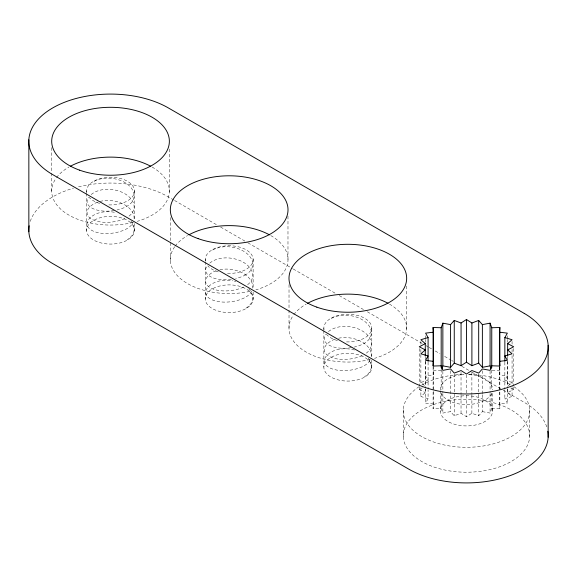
<?xml version="1.0" encoding="UTF-8"?>
<svg xmlns="http://www.w3.org/2000/svg" width="577" height="577" viewBox="0 0 577 577"><rect width="100%" height="100%" fill="white"/><g stroke="black" fill="none" stroke-linecap="round" stroke-linejoin="round"><path stroke-width="0.43" stroke-dasharray="2.88 2.16" d="M482.358 394.726L482.358 411.632L478.686 415.793L471.878 413.247L466.468 416.724L461.03 413.247L454.25 415.793L450.558 411.625L442.862 413.074L441.167 408.494L433.089 408.74L433.5 404.066L433.5 366.698M508.287 385.782L512.066 382.414L504.853 380.301L507.349 375.843L499.43 374.877L499.862 370.196L491.77 370.448M482.358 411.632L490.075 413.074L491.748 408.502L491.748 393.377M433.5 404.066L425.588 403.099L428.084 398.642L428.084 389.742M428.084 398.642L420.871 396.522L425.278 392.591L425.278 389.035M419.263 386.799L419.263 389.468L422.27 387.903M491.748 408.502L499.848 408.74L499.415 404.073L507.349 403.099L504.846 398.657L512.066 396.522L507.652 392.605L513.674 389.468L513.674 386.799M441.189 370.434L433.089 370.196L433.515 374.862L425.588 375.843L428.091 380.286L420.871 382.414L424.65 385.775M510.667 387.91L513.674 389.468M419.263 389.468L425.278 392.591M173.778 200.024L168.311 196.872A81.718 47.177 0 0 0 78.075 186.934M174.557 200.479L216.707 224.814M220.609 227.064L247.151 242.383M247.93 242.838L292.424 268.529M293.203 268.976L336.139 293.765M339.262 295.568L363.46 309.539M367.361 311.789L422.782 343.784M425.905 345.587L428.242 346.943M429.028 347.39L432.144 349.193M435.267 350.996L439.955 353.701M444.636 356.406L450.882 360.012M451.661 360.459L453.226 361.361M461.809 366.316L471.178 371.725M471.957 372.179L502.401 389.756M503.18 390.203L524.255 402.371A81.718 47.177 0 0 1 546.744 426.893M529.636 409.677L529.636 436.883A63.196 36.488 0 0 1 433.168 466.743A63.196 36.488 0 0 1 436.609 403.575A63.196 36.488 0 0 1 529.636 436.883M513.674 348.544L513.674 385.912M512.066 341.49L512.066 344.159M512.066 349.496L512.066 352.165M512.066 355.598L512.066 386.734M512.066 387.629L512.066 396.522M507.659 356.99L507.652 360.582M507.659 361.433L507.652 385.486M507.652 389.049L507.652 392.605M507.349 335.807L507.349 338.475M507.349 339.37L507.349 342.926M507.349 361.281L507.349 387.975M507.349 388.862L507.349 403.099M504.846 362.176L504.846 388.869M504.846 389.756L504.846 398.657M499.848 366.929L499.848 408.74M499.43 366.864L499.43 374.877M499.415 366.712L499.415 404.073M492.607 393.449L492.607 411.3A26.153 15.096 0 0 1 452.693 423.655A26.153 15.096 0 0 1 454.113 397.517A26.153 15.096 0 0 1 492.607 411.3M491.748 370.246L491.748 389.821M490.075 371.263L490.075 392.612M490.075 393.5L490.075 413.074M482.358 370.708L482.358 393.839M478.686 373.983L478.686 415.793M471.878 372.324L471.878 394.567M471.878 395.454L471.878 413.247M466.468 374.913L466.468 394.48M466.468 395.375L466.468 416.724M461.03 372.324L461.03 394.567M461.03 395.454L461.03 413.247M454.25 373.983L454.25 415.793M450.558 370.701L450.558 411.625M442.862 371.263L442.862 392.612M442.862 393.5L442.862 413.074M441.167 369.352L441.167 389.814M441.167 393.37L441.167 408.494M440.338 390.78L440.338 411.3M433.089 366.929L433.089 408.74M428.084 362.168L428.084 388.855M425.588 335.807L425.588 338.475M425.588 339.37L425.588 342.926M425.588 361.281L425.588 387.975M425.588 388.862L425.588 403.099M425.285 356.975L425.278 360.567M425.285 361.418L425.278 385.479M420.871 341.49L420.871 344.159M420.871 349.496L420.871 353.946M420.871 354.711L420.871 384.066M420.871 387.629L420.871 396.522M419.263 348.544L419.263 385.912M406.634 286.098L406.634 329.157M403.309 409.677L403.309 436.883M371.797 328.198L371.797 356.665M371.797 360.228L371.797 367.34A23.967 13.841 0 0 1 335.67 379.161A23.967 13.841 0 0 1 336.002 355.194A23.967 13.841 0 0 1 371.797 367.34M323.856 327.981L323.856 329.755M323.856 330.65L323.856 367.123M289.019 284.67L289.019 309.582M289.019 310.116L289.019 329.157M287.981 216.173L287.981 260.653M253.137 259.152L253.137 288.507M253.137 292.049L253.137 299.167A23.967 13.841 0 0 1 216.541 310.491A23.967 13.841 0 0 1 217.846 286.538A23.967 13.841 0 0 1 253.137 299.167M205.217 259.152L205.217 260.934M205.217 261.799L205.217 299.167M170.366 217.594L170.366 260.653M169.335 149.097L169.335 192.155M134.484 190.655L134.484 220.01M134.484 223.551L134.484 230.663A23.967 13.841 0 0 1 97.895 241.994A23.967 13.841 0 0 1 99.201 218.034A23.967 13.841 0 0 1 134.484 230.663M86.572 190.655L86.572 192.429M86.572 193.302L86.572 230.663M51.721 147.669L51.721 172.581M51.721 173.114L51.721 192.155M30.256 221.388A81.718 47.177 0 0 1 73.43 188.196M513.876 386.698A63.196 36.488 0 0 1 510.212 437.157A63.196 36.488 0 0 1 422.732 437.157A63.196 36.488 0 0 1 419.068 386.698M421.787 385.025A63.196 36.488 0 0 1 464.485 374.358M468.459 374.358A63.196 36.488 0 0 1 511.157 385.025M324.022 329.712A23.967 13.841 0 0 1 347.015 314.256A23.967 13.841 0 0 1 371.768 328.782A23.967 13.841 0 0 1 344.628 341.808M337.444 340.56A23.967 13.841 0 0 1 326.055 333.881M205.311 260.891A23.967 13.841 0 0 1 228.925 245.752A23.967 13.841 0 0 1 253.079 260.602A23.967 13.841 0 0 1 225.427 273.253M218.294 271.918A23.967 13.841 0 0 1 207.821 265.867M86.665 192.386A23.967 13.841 0 0 1 109.774 177.254A23.967 13.841 0 0 1 134.484 191.521A23.967 13.841 0 0 1 108.274 204.864M99.648 203.414A23.967 13.841 0 0 1 89.168 197.37M389.425 304.072A58.84 33.971 0 0 1 374.538 358.353M370.34 359.471A58.84 33.971 0 0 1 306.329 352.172A58.84 33.971 0 0 1 293.347 315.251M293.823 314.595A58.84 33.971 0 0 1 306.221 304.072M270.779 235.567A58.84 33.971 0 0 1 255.885 289.856M174.701 246.754A58.84 33.971 0 0 0 187.684 283.668A58.84 33.971 0 0 0 251.695 290.974A23.7 15.514 7.8 0 1 245.759 297.112A23.7 11.569 -6.7 0 1 212.466 299.982A23.7 11.569 -6.7 0 1 212.588 283.552A23.7 15.514 7.8 0 1 232.942 280.855M175.177 246.098A58.84 33.971 0 0 1 187.575 235.567M152.133 167.063A58.84 33.971 0 0 1 137.239 221.352M133.042 222.47A58.84 33.971 0 0 1 69.031 215.171A58.84 33.971 0 0 1 56.056 178.25M56.532 177.593A58.84 33.971 0 0 1 68.923 167.063M491.582 393.687A26.153 15.096 0 0 1 466.476 404.571A26.153 15.096 0 0 1 441.362 393.687M440.338 389.944A26.153 15.096 0 0 1 464.009 374.444M468.935 374.444A26.153 15.096 0 0 1 492.607 389.944M94.008 181.43A23.7 15.514 7.8 0 1 127.308 184.15A23.7 15.514 7.8 0 1 127.178 206.162A23.7 11.569 -6.7 0 1 117.073 209.97M114.188 210.533A23.7 11.569 -6.7 0 1 88.49 197.356M91.18 194.528A23.7 11.569 -6.7 0 1 94.008 192.603A23.7 15.514 7.8 0 1 126.781 194.947A23.7 15.514 7.8 0 1 128.195 216.707M130.907 221.07A23.7 15.514 7.8 0 1 127.178 239.7M114.361 212.271A23.7 15.514 7.8 0 0 94.008 214.969A23.7 11.569 -6.7 0 0 93.885 231.399A23.7 11.569 -6.7 0 0 127.178 228.528A23.7 15.514 7.8 0 0 133.157 222.34M124.949 218.503A23.7 11.569 -6.7 0 1 92.875 219.772A23.7 11.569 -6.7 0 1 94.008 203.782A23.7 15.514 7.8 0 1 97.441 202.21M99.987 201.423A23.7 15.514 7.8 0 1 123.911 204.366A23.7 15.514 7.8 0 1 134.008 219.534M212.588 250.014A23.7 15.514 7.8 0 1 245.889 252.733A23.7 15.514 7.8 0 1 245.759 274.746M245.759 274.76A23.7 11.569 -6.7 0 1 235.661 278.561M231.305 279.34A23.7 11.569 -6.7 0 1 207.071 265.939M209.761 263.119A23.7 11.569 -6.7 0 1 212.588 261.186A23.7 15.514 7.8 0 1 245.362 263.53A23.7 15.514 7.8 0 1 246.776 285.298M248.701 288.767A23.7 15.514 7.8 0 1 245.759 308.291M234.392 281.158A23.7 15.514 7.8 0 1 235.827 281.518M243.53 287.094A23.7 11.569 -6.7 0 1 211.456 288.356A23.7 11.569 -6.7 0 1 212.588 272.373A23.7 15.514 7.8 0 1 217.269 270.375M219.909 269.704A23.7 15.514 7.8 0 1 252.589 288.125M331.241 318.518A23.7 15.514 7.8 0 1 364.534 321.238A23.7 15.514 7.8 0 1 364.412 343.25A23.7 11.569 -6.7 0 1 354.307 347.058M351.422 347.628A23.7 11.569 -6.7 0 1 325.716 334.444M328.414 331.616A23.7 11.569 -6.7 0 1 331.241 329.691A23.7 15.514 7.8 0 1 363.467 331.66A23.7 15.514 7.8 0 1 366.366 353.124M368.133 358.158A23.7 15.514 7.8 0 1 364.412 376.795M354.473 350.015A23.7 15.514 7.8 0 0 331.241 352.064A23.7 11.569 -6.7 0 0 331.111 368.487A23.7 11.569 -6.7 0 0 364.412 365.623A23.7 15.514 7.8 0 0 370.766 358.519M362.183 355.591A23.7 11.569 -6.7 0 1 330.109 356.86A23.7 11.569 -6.7 0 1 331.241 340.87A23.7 15.514 7.8 0 1 334.667 339.298M338.562 338.209A23.7 15.514 7.8 0 1 371.242 356.622"/><path stroke-width="0.87" d="M499.43 365.977L499.43 332.172L499.862 327.491L491.77 327.743L490.075 323.163L482.379 324.613L478.686 320.437L471.899 322.99L466.468 319.514L461.059 322.99L454.25 320.437L450.579 324.606L450.579 367.311L442.862 365.868L442.862 323.163L450.579 324.606M441.167 367.571L441.189 327.736L442.862 323.163M441.744 368.912L442.862 365.868M504.846 361.289L504.853 337.595L507.349 333.138L499.43 332.172M450.579 367.311L454.25 363.142L454.25 320.437M507.652 356.132L507.659 343.64L512.066 339.716L504.853 337.595M454.25 363.142L461.059 365.688L466.468 362.212L466.468 319.514M441.189 327.736L433.089 327.498L433.515 332.157L425.588 333.138L428.091 337.581L420.871 339.716L425.285 343.632L419.263 346.77L425.278 349.893L420.871 353.824L428.084 355.937L425.588 360.394L433.5 361.361L433.089 366.042L441.167 365.789L442.862 370.369L450.558 368.919L454.25 373.095L461.03 370.542L466.468 374.019L471.878 370.549L478.686 373.095L482.358 368.927L490.075 370.369L491.748 365.796L499.848 366.042L499.415 361.375L507.349 360.394L504.846 355.951L512.066 353.824L507.652 349.907L513.674 346.77L507.659 343.64M466.468 362.212L471.899 365.688L478.686 363.142L482.379 367.311L490.075 365.868L490.075 323.163M490.075 365.868L491.2 368.919M548.15 345.291L548.15 437.215M499.862 327.491L499.862 365.746M499.415 361.375L499.415 365.818M491.77 327.743L491.748 367.578M482.379 324.613L482.379 367.311M478.686 320.437L478.686 363.142M471.899 322.99L471.899 365.688M461.059 322.99L461.059 365.688M433.515 332.157L433.515 365.969M433.089 327.498L433.089 365.746M428.091 337.581L428.084 361.274M425.285 343.632L425.278 356.117M28.85 139.785L28.85 231.709M29.175 225.787A81.718 47.177 0 0 0 52.745 263.588L408.689 469.094A81.718 47.177 0 0 0 501.269 478.42A81.718 47.177 0 0 0 547.825 431.293M307.548 303.329A58.84 33.971 0 0 1 388.097 303.329M188.903 234.825A58.84 33.971 0 0 1 269.452 234.825M70.25 166.327A58.84 33.971 0 0 1 150.806 166.327M524.255 313.412L168.311 107.906A81.718 47.177 0 0 0 52.745 107.906A81.718 47.177 0 0 0 52.745 174.629L408.689 380.128A81.718 47.177 0 0 0 524.255 380.128A81.718 47.177 0 0 0 524.255 313.412M316.816 307.137A58.84 33.971 0 0 0 406.634 279.333A58.84 33.971 0 0 0 320.019 248.334A58.84 33.971 0 0 0 316.816 307.137M198.171 238.64A58.84 33.971 0 0 0 287.981 210.836A58.84 33.971 0 0 0 201.373 179.829A58.84 33.971 0 0 0 198.171 238.64M79.525 170.136A58.84 33.971 0 0 0 169.335 142.331A58.84 33.971 0 0 0 82.727 111.332A58.84 33.971 0 0 0 79.525 170.136"/></g></svg>
